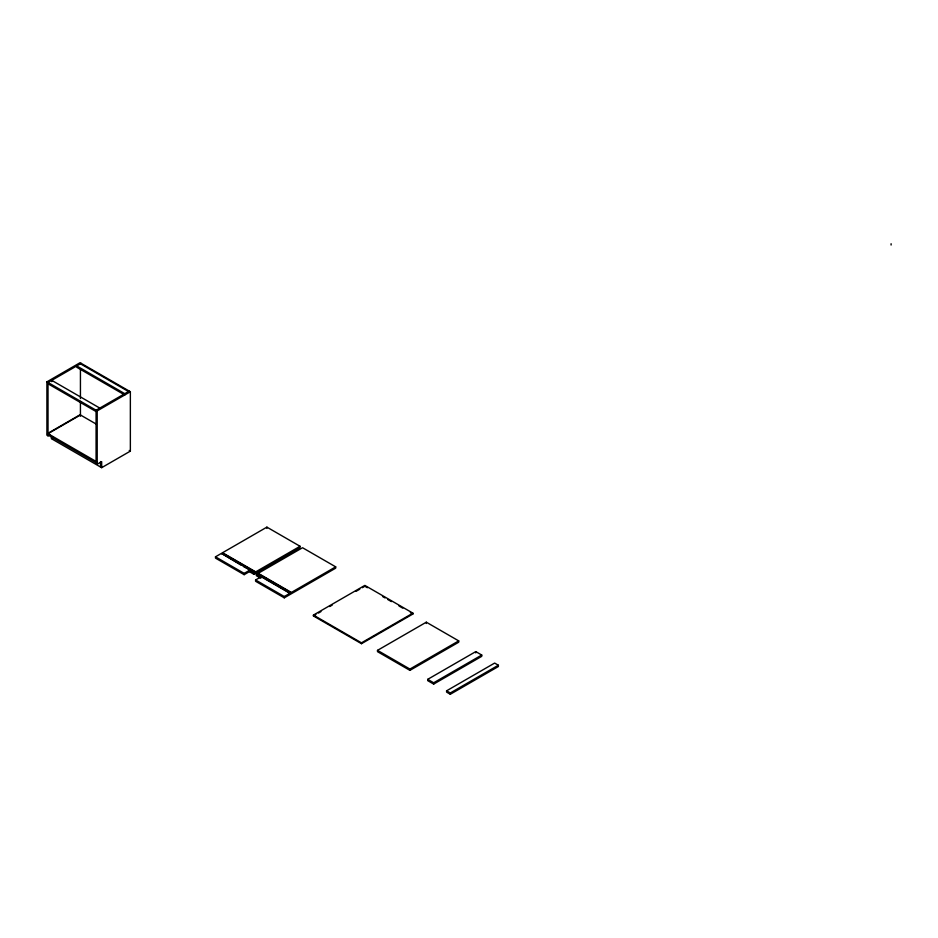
<?xml version="1.0" encoding="UTF-8"?>
<svg xmlns="http://www.w3.org/2000/svg" width="938" height="938" viewBox="0 0 938 938"><rect width="100%" height="100%" fill="white"/><g stroke="black" fill="none" stroke-linecap="round" stroke-linejoin="round"><path stroke-width="1.41" d="M215.482 556.82L215.482 558.11L244.173 574.677L249.391 571.664L253.858 574.244L300.054 547.569L300.054 546.279L266.896 527.133L215.482 556.82L244.173 573.388L249.391 570.374L253.858 572.954L254.608 572.52L222.189 553.807L240.89 565.039M300.054 546.279L255.722 571.875L223.303 553.162L222.189 554.241M244.173 574.677L244.173 573.388M249.391 571.664L249.391 570.374M253.858 574.244L253.858 572.954M243.388 566.47L254.608 572.52M256.344 574.384L260.811 576.964L255.593 579.977L255.593 581.267L284.284 597.834L335.698 568.147L335.698 566.857L302.54 547.722L256.344 574.384L256.344 575.674L260.811 578.254M254.608 572.954L255.722 571.875M266.896 528.434L266.896 527.133M284.284 597.834L284.284 596.545L335.698 566.857M257.094 574.384L289.502 593.097L290.616 592.03L258.208 573.317M289.502 593.097L290.616 592.03M50.253 434.552L48.026 435.842L46.9 435.197L46.9 381.848L80.058 362.713L130.359 391.744L130.359 451.119L101.667 467.675L51.379 438.644L51.379 436.229M81.184 363.358L48.014 382.493L48.026 433.696L80.433 414.983M47.65 433.473L96.45 461.66L96.45 462.95L47.65 434.775L47.65 433.473L80.058 414.76L96.333 424.152M129.245 391.099L96.075 410.246L96.086 461.437M46.9 381.848L97.2 410.891L130.359 391.744M96.086 462.727L97.2 464.24L101.667 461.648L101.667 467.675M101.667 466.385L100.554 467.03L100.554 461.531M222.189 553.807L223.303 553.162M313.421 615.082L364.835 585.394L412.896 613.147L412.896 614.003L361.482 643.691L313.421 615.949L313.421 615.082L361.482 642.835L412.896 613.147M313.421 615.949L315.93 614.496M318.439 613.053L320.948 611.599M329.719 606.534L332.228 605.08M356.053 591.327L359.817 589.158M362.326 587.704L364.835 586.262L367.368 587.716M377.498 650.362L426.309 622.187L458.729 640.9L458.729 642.19L409.918 670.365L377.498 651.652L377.498 650.362L409.918 669.075L458.729 640.9M427.716 679.346L475.777 651.605L481.745 655.041L481.745 656.33L433.673 684.083L427.716 680.648L427.716 679.346L433.673 682.794L481.745 655.041M446.582 690.825L494.643 663.072L498.371 665.23L498.371 666.519L450.31 694.261L446.582 692.115L446.582 690.825L450.31 692.971L498.371 665.23M80.433 363.78L128.494 391.533M99.803 408.089L51.742 380.347L51.742 381.637M48.014 383.783L96.075 411.536M382.54 596.486L385.072 597.94M387.605 599.405L391.392 601.598M398.99 605.971L402.777 608.164M410.363 612.549L412.896 614.003M129.245 450.475L130.359 451.119M47.65 434.775L48.026 435.842M222.564 553.162L255.722 572.309M258.208 573.739L290.616 592.453M257.094 573.962L289.502 592.675M255.593 579.977L284.284 596.545M891.1 243.739L891.1 245.029M475.777 651.605L475.777 652.895M450.31 692.971L450.31 694.261M433.673 682.794L433.673 684.083M426.309 622.187L426.309 623.477M409.918 669.075L409.918 670.365M361.482 642.835L361.482 643.691M97.2 410.891L97.2 464.24M80.433 369.572L80.433 398.533M80.433 401.429L80.433 416.273M52.493 436.533L52.493 439.289M124.766 393.679L76.705 365.926L76.705 367.227L124.766 394.968L124.766 393.679"/></g></svg>
